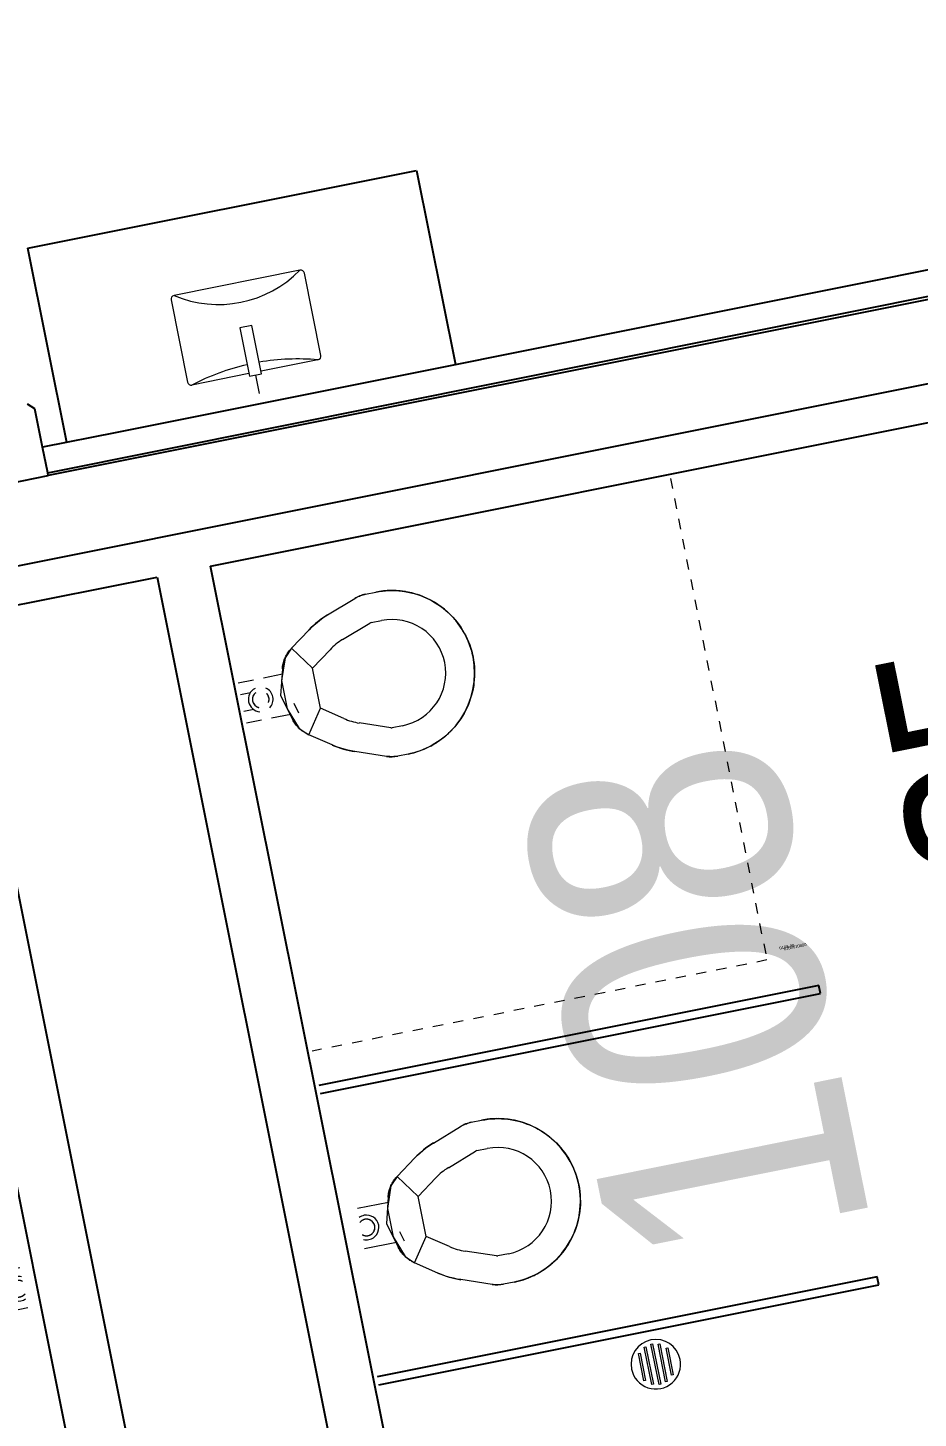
# Model space of a CAD drawing. Header units: inches. Extents: x 69200890 to 69205124, y 27678531 to 27681974.
# Drawn here: x 69201857.8 to 69201965.6, y 27679886.6 to 27680055 of the extents above; entities that cross this region are included whole.
import ezdxf
from ezdxf.enums import TextEntityAlignment as Align

# ---------------------------------------------------------------- set-up
doc = ezdxf.new("R2010")
doc.units = ezdxf.units.IN
doc.header["$LTSCALE"] = 10
doc.header["$MEASUREMENT"] = 0
doc.linetypes.add('Dash 1_8_', pattern=[0.25, 0.125, -0.125])
for name, color, linetype in [('A-FLOR', 3, 'CONTINUOUS'), ('A-IDEN-RNUM', 7, 'CONTINUOUS'), ('A-IDEN-SNUM', 4, 'CONTINUOUS'), ('A-IDEN-VNUM', 4, 'CONTINUOUS'), ('A-WALL', 5, 'CONTINUOUS'), ('AREA-TEXT', 3, 'CONTINUOUS')]:
    doc.layers.add(name, color=color, linetype=linetype)
doc.layers.add('P-SANR-FIXT', color=6, linetype='CONTINUOUS', lineweight=9)
doc.styles.add('CP_AREA', font='arial.ttf', dxfattribs={"height": 15})
doc.styles.add('CP_ROOMSNUMBER', font='arial.ttf', dxfattribs={"height": 1})
doc.styles.add('CP_ROOMVNUMBER', font='arial.ttf', dxfattribs={"width": 0.85, "height": 0.075})

# ---------------------------------------------------------------- blocks, each defined once
blk = doc.blocks.new('pf_Toilet - Commercial _wall_ - WC-1 18_ seat height-12837904-LEVEL 1 FLOOR PLAN - OVERALL')
at = {"layer": 'P-SANR-FIXT', "linetype": 'Dash 1_8_'}
for p, q in [((-27.06, -60), (-27.06, -3.81)), ((32.44, -60), (-27.06, -60))]:
    blk.add_line(p, q, dxfattribs=at)
at = {"layer": 'P-SANR-FIXT'}
for p, q in [((13.44, -5.69), (13.44, -3.81)), ((14.94, -3.81), (14.94, -5.04)), ((16.94, -5.04), (16.94, -3.81)), ((18.44, -3.81), (18.44, -5.69)), ((13.44, -9.29), (13.44, -6.93)), ((18.44, -6.93), (18.44, -9.29)), ((11.58, -9.97), (10.6, -10.95)), ((14.18, -9.02), (11.58, -9.97)), ((15.94, -8.55), (12.84, -9.38)), ((14.69, -9.92), (13.45, -10.25)), ((17.7, -9.02), (14.18, -9.02)), ((19.04, -9.38), (15.94, -8.55)), ((20.3, -9.97), (17.7, -9.02)), ((21.28, -10.95), (20.3, -9.97)), ((8.82, -13.49), (10.6, -10.95)), ((10.6, -10.95), (13.47, -12.96)), ((10.6, -10.95), (13.47, -12.96)), ((18.42, -12.96), (21.28, -10.95)), ((18.42, -12.96), (21.28, -10.95)), ((21.28, -10.95), (23.06, -13.49)), ((11.69, -15.5), (13.47, -12.96)), ((13.47, -12.96), (18.42, -12.96)), ((18.42, -12.96), (20.19, -15.5)), ((6.18, -19.65), (7.5, -16.04)), ((24.38, -16.04), (25.7, -19.65)), ((9.47, -20.85), (10.79, -17.23)), ((21.1, -17.23), (22.41, -20.85)), ((5.94, -22.31), (5.94, -21.02)), ((9.44, -22.31), (9.44, -21.02)), ((22.44, -21.02), (22.44, -22.31)), ((25.94, -21.02), (25.94, -22.31))]:
    blk.add_line(p, q, dxfattribs=at)
at = {"layer": 'P-SANR-FIXT', "flags": 128}
for points in [[(15.94, -5.08), (15.9, -5.08), (15.86, -5.08), (15.82, -5.09), (15.78, -5.09), (15.74, -5.1), (15.7, -5.11), (15.66, -5.12), (15.62, -5.13), (15.59, -5.15), (15.55, -5.16), (15.51, -5.18), (15.48, -5.19), (15.44, -5.21), (15.41, -5.23), (15.37, -5.26), (15.34, -5.28), (15.31, -5.31), (15.28, -5.33), (15.25, -5.36), (15.22, -5.39), (15.19, -5.42), (15.16, -5.45), (15.14, -5.48), (15.11, -5.51), (15.09, -5.54), (15.07, -5.58), (15.05, -5.61), (15.03, -5.65), (15.02, -5.69)], [(16.86, -5.67), (16.84, -5.63), (16.82, -5.6), (16.8, -5.56), (16.78, -5.53), (16.76, -5.5), (16.73, -5.46), (16.71, -5.43), (16.68, -5.4), (16.65, -5.37), (16.62, -5.35), (16.59, -5.32), (16.56, -5.29), (16.53, -5.27), (16.5, -5.25), (16.46, -5.23), (16.43, -5.21), (16.39, -5.19), (16.35, -5.17), (16.32, -5.15), (16.28, -5.14), (16.24, -5.13), (16.2, -5.12), (16.16, -5.11), (16.12, -5.1), (16.08, -5.09), (16.04, -5.09), (16, -5.08), (15.96, -5.08), (15.94, -5.08)], [(15.39, -6.93), (15.42, -6.95), (15.46, -6.97), (15.49, -6.99), (15.53, -7.01), (15.57, -7.03), (15.6, -7.04), (15.64, -7.05), (15.68, -7.06), (15.72, -7.07), (15.76, -7.08), (15.8, -7.09), (15.84, -7.09), (15.88, -7.1), (15.92, -7.1), (15.94, -7.1)], [(15.94, -7.1), (15.98, -7.1), (16.02, -7.09), (16.06, -7.09), (16.1, -7.09), (16.14, -7.08), (16.18, -7.07), (16.22, -7.06), (16.26, -7.05), (16.3, -7.03), (16.33, -7.02), (16.37, -7), (16.41, -6.98), (16.44, -6.96), (16.48, -6.94)], [(10.6, -10.95), (10.69, -10.82), (10.79, -10.7), (10.9, -10.58), (11.01, -10.46), (11.12, -10.35), (11.24, -10.24), (11.36, -10.14), (11.49, -10.04), (11.62, -9.94), (11.75, -9.86), (11.89, -9.77), (12.03, -9.7), (12.17, -9.63), (12.32, -9.56), (12.47, -9.5), (12.62, -9.45), (12.77, -9.4), (12.84, -9.38)], [(19.04, -9.38), (19.19, -9.43), (19.35, -9.48), (19.5, -9.53), (19.64, -9.6), (19.79, -9.67), (19.93, -9.74), (20.07, -9.82), (20.2, -9.9), (20.34, -9.99), (20.46, -10.09), (20.59, -10.19), (20.71, -10.3), (20.82, -10.41), (20.94, -10.52), (21.04, -10.64), (21.14, -10.77), (21.24, -10.89), (21.28, -10.95)], [(7.5, -16.04), (7.66, -15.62), (7.83, -15.22), (8.02, -14.82), (8.23, -14.44), (8.45, -14.06), (8.69, -13.69), (8.82, -13.49)], [(23.06, -13.49), (23.3, -13.85), (23.53, -14.23), (23.75, -14.61), (23.95, -15), (24.13, -15.4), (24.3, -15.81), (24.38, -16.04)], [(5.94, -21.02), (5.94, -20.86), (5.95, -20.7), (5.97, -20.54), (5.99, -20.38), (6.02, -20.22), (6.06, -20.07), (6.1, -19.91), (6.14, -19.76), (6.18, -19.65)], [(25.7, -19.65), (25.75, -19.8), (25.8, -19.95), (25.84, -20.11), (25.87, -20.27), (25.9, -20.42), (25.92, -20.58), (25.93, -20.74), (25.94, -20.9), (25.94, -21.02)], [(6.54, -25.73), (6.41, -25.35), (6.3, -24.97), (6.2, -24.58), (6.12, -24.19), (6.05, -23.8), (6, -23.4), (5.96, -23), (5.95, -22.6), (5.94, -22.31)], [(25.94, -22.31), (25.93, -22.71), (25.91, -23.11), (25.87, -23.51), (25.81, -23.91), (25.74, -24.3), (25.65, -24.69), (25.55, -25.08), (25.43, -25.46), (25.34, -25.73)], [(8.87, -29.38), (8.59, -29.1), (8.33, -28.8), (8.07, -28.49), (7.83, -28.17), (7.61, -27.84), (7.39, -27.5), (7.19, -27.15), (7, -26.8), (6.83, -26.44), (6.67, -26.07), (6.54, -25.73)], [(25.34, -25.73), (25.19, -26.11), (25.03, -26.47), (24.86, -26.83), (24.67, -27.19), (24.47, -27.53), (24.26, -27.87), (24.03, -28.2), (23.79, -28.52), (23.53, -28.82), (23.26, -29.12), (23.01, -29.38)], [(12.52, -31.71), (12.15, -31.57), (11.78, -31.41), (11.42, -31.23), (11.07, -31.04), (10.72, -30.84), (10.39, -30.63), (10.06, -30.4), (9.74, -30.16), (9.43, -29.9), (9.13, -29.64), (8.87, -29.38)], [(23.01, -29.38), (22.72, -29.66), (22.42, -29.93), (22.11, -30.18), (21.8, -30.42), (21.47, -30.65), (21.13, -30.86), (20.78, -31.06), (20.43, -31.25), (20.07, -31.42), (19.7, -31.58), (19.36, -31.71)], [(15.94, -32.31), (15.54, -32.3), (15.14, -32.28), (14.74, -32.24), (14.35, -32.18), (13.95, -32.11), (13.56, -32.03), (13.18, -31.92), (12.8, -31.8), (12.52, -31.71)], [(19.36, -31.71), (18.98, -31.84), (18.6, -31.95), (18.21, -32.05), (17.82, -32.13), (17.43, -32.2), (17.03, -32.25), (16.63, -32.29), (16.23, -32.31), (15.94, -32.31)]]:
    blk.add_lwpolyline(points, dxfattribs=at)
at = {"layer": 'P-SANR-FIXT'}
for centre, radius, start, end in [((15.94, -6.09), 1.5, 16.0792, 163.9208), ((15.94, -6.09), 1.01, 90, 155.5525), ((15.94, -6.09), 1.01, 24.4475, 90), ((15.94, -6.09), 1.5, 214.8233, 325.0564), ((15.94, -6.09), 1.01, 239.9945, 270), ((15.94, -6.09), 1.01, 270, 300.0055), ((13.88, -13.25), 4, 105, 125), ((18.01, -13.25), 4, 55, 75), ((17.83, -19.8), 11, 145, 160), ((14.05, -19.8), 11, 20, 35), ((17.83, -19.8), 7.5, 145, 160), ((14.05, -19.8), 7.5, 20, 35), ((9.94, -21.02), 4, 160, 180), ((21.94, -21.02), 4, 0, 20), ((9.94, -21.02), 0.5, 160, 180), ((21.94, -21.02), 0.5, 0, 20), ((15.94, -22.31), 10, 180, 270), ((15.94, -22.31), 10, 180, 190.6696), ((15.94, -22.31), 6.5, 180, 270), ((15.94, -22.31), 10, 270, 0), ((15.94, -22.31), 6.5, 270, 0), ((15.94, -22.31), 10, 349.3304, 0), ((15.94, -22.31), 10, 194.1644, 200), ((15.94, -22.31), 10, 340, 345.8356), ((15.94, -22.31), 10, 200, 201.173), ((15.94, -22.31), 10, 338.827, 340), ((15.94, -22.31), 10, 209.1638, 212.5), ((15.94, -22.31), 10, 327.5, 330.8362), ((15.94, -22.31), 10, 237.5, 240.8362), ((15.94, -22.31), 10, 248.827, 250), ((15.94, -22.31), 10, 250, 255.8356), ((15.94, -22.31), 10, 284.1644, 290), ((15.94, -22.31), 10, 290, 291.173), ((15.94, -22.31), 10, 299.1638, 302.5), ((15.94, -22.31), 10, 259.3304, 270), ((15.94, -22.31), 10, 270, 280.6696)]:
    blk.add_arc(centre, radius, start, end, dxfattribs=at)
blk = doc.blocks.new('pf_Floor Drain - Floor Drain-8424085-LEVEL 1 FLOOR PLAN - OVERALL')
at = {"layer": 'P-SANR-FIXT'}
for p, q in [((-0.96, -2.31), (-0.96, 2.31)), ((-0.96, 2.31), (-0.75, 2.31)), ((-0.75, 2.31), (-0.75, -2.31)), ((-0.1, -2.5), (-0.1, 2.5)), ((-0.1, 2.5), (0.1, 2.5)), ((0.1, 2.5), (0.1, -2.5)), ((0.75, -2.31), (0.75, 2.31)), ((0.75, 2.31), (0.96, 2.31)), ((0.96, 2.31), (0.96, -2.31)), ((-1.81, -1.68), (-1.81, 1.68)), ((-1.81, 1.68), (-1.6, 1.68)), ((-1.6, 1.68), (-1.6, -1.68)), ((1.6, -1.68), (1.6, 1.68)), ((1.6, 1.68), (1.81, 1.68)), ((1.81, 1.68), (1.81, -1.68)), ((-1.6, -1.68), (-1.81, -1.68)), ((1.81, -1.68), (1.6, -1.68)), ((-0.75, -2.31), (-0.96, -2.31)), ((0.1, -2.5), (-0.1, -2.5)), ((0.96, -2.31), (0.75, -2.31))]:
    blk.add_line(p, q, dxfattribs=at)
for start, end in [(360, 180), (180, 360)]:
    blk.add_arc((0, 0), 3, start, end, dxfattribs=at)
blk = doc.blocks.new('pf_Toilet - Commercial _wall_ - WC-2 18_ Seat Height-12837905-LEVEL 1 FLOOR PLAN - OVERALL')
at = {"layer": 'P-SANR-FIXT'}
for p, q in [((13.44, -9.29), (13.44, -5.43)), ((18.44, -5.44), (18.44, -9.29)), ((11.58, -9.97), (10.6, -10.95)), ((14.18, -9.02), (11.58, -9.97)), ((15.94, -8.55), (12.84, -9.38)), ((14.69, -9.92), (13.45, -10.25)), ((17.7, -9.02), (14.18, -9.02)), ((19.04, -9.38), (15.94, -8.55)), ((20.3, -9.97), (17.7, -9.02)), ((21.28, -10.95), (20.3, -9.97)), ((8.82, -13.49), (10.6, -10.95)), ((10.6, -10.95), (13.47, -12.96)), ((10.6, -10.95), (13.47, -12.96)), ((18.42, -12.96), (21.28, -10.95)), ((18.42, -12.96), (21.28, -10.95)), ((21.28, -10.95), (23.06, -13.49)), ((11.69, -15.5), (13.47, -12.96)), ((13.47, -12.96), (18.42, -12.96)), ((18.42, -12.96), (20.19, -15.5)), ((6.18, -19.65), (7.5, -16.04)), ((24.38, -16.04), (25.7, -19.65)), ((9.47, -20.85), (10.79, -17.23)), ((21.1, -17.23), (22.41, -20.85)), ((5.94, -22.31), (5.94, -21.02)), ((9.44, -22.31), (9.44, -21.02)), ((22.44, -21.02), (22.44, -22.31)), ((25.94, -21.02), (25.94, -22.31))]:
    blk.add_line(p, q, dxfattribs=at)
at = {"layer": 'P-SANR-FIXT', "flags": 128}
for points in [[(15.16, -5.45), (15.14, -5.48), (15.11, -5.51), (15.09, -5.54), (15.07, -5.58), (15.05, -5.61), (15.03, -5.65), (15.02, -5.69), (15, -5.72), (14.99, -5.76), (14.97, -5.8), (14.96, -5.84), (14.95, -5.88), (14.95, -5.92), (14.94, -5.96), (14.94, -6), (14.93, -6.04), (14.93, -6.08), (14.93, -6.12), (14.93, -6.16), (14.94, -6.2), (14.94, -6.24), (14.95, -6.28), (14.96, -6.32), (14.97, -6.36), (14.98, -6.4), (14.99, -6.43), (15.01, -6.47), (15.02, -6.51), (15.04, -6.55), (15.06, -6.58), (15.08, -6.62), (15.1, -6.65), (15.13, -6.68), (15.15, -6.72), (15.18, -6.75), (15.2, -6.78), (15.23, -6.81), (15.26, -6.83), (15.29, -6.86), (15.32, -6.89), (15.35, -6.91), (15.39, -6.93), (15.42, -6.95), (15.46, -6.97), (15.49, -6.99), (15.53, -7.01), (15.57, -7.03), (15.6, -7.04), (15.64, -7.05), (15.68, -7.06), (15.72, -7.07), (15.76, -7.08), (15.8, -7.09), (15.84, -7.09), (15.88, -7.1), (15.92, -7.1), (15.94, -7.1)], [(15.94, -7.1), (15.98, -7.1), (16.02, -7.09), (16.06, -7.09), (16.1, -7.09), (16.14, -7.08), (16.18, -7.07), (16.22, -7.06), (16.26, -7.05), (16.3, -7.03), (16.33, -7.02), (16.37, -7), (16.41, -6.98), (16.44, -6.96), (16.48, -6.94), (16.51, -6.92), (16.54, -6.9), (16.58, -6.87), (16.61, -6.85), (16.64, -6.82), (16.66, -6.79), (16.69, -6.76), (16.72, -6.73), (16.74, -6.7), (16.77, -6.67), (16.79, -6.63), (16.81, -6.6), (16.83, -6.56), (16.85, -6.53), (16.87, -6.49), (16.88, -6.45), (16.89, -6.42), (16.91, -6.38), (16.92, -6.34), (16.93, -6.3), (16.93, -6.26), (16.94, -6.22), (16.95, -6.18), (16.95, -6.14), (16.95, -6.1), (16.95, -6.06), (16.95, -6.02), (16.94, -5.98), (16.94, -5.94), (16.93, -5.9), (16.92, -5.86), (16.91, -5.82), (16.9, -5.78), (16.89, -5.74), (16.87, -5.71), (16.86, -5.67), (16.84, -5.63), (16.82, -5.6), (16.8, -5.56), (16.78, -5.53), (16.76, -5.5), (16.73, -5.46)], [(10.6, -10.95), (10.69, -10.82), (10.79, -10.7), (10.9, -10.58), (11.01, -10.46), (11.12, -10.35), (11.24, -10.24), (11.36, -10.14), (11.49, -10.04), (11.62, -9.94), (11.75, -9.86), (11.89, -9.77), (12.03, -9.7), (12.17, -9.63), (12.32, -9.56), (12.47, -9.5), (12.62, -9.45), (12.77, -9.4), (12.84, -9.38)], [(19.04, -9.38), (19.19, -9.43), (19.35, -9.48), (19.5, -9.53), (19.64, -9.6), (19.79, -9.67), (19.93, -9.74), (20.07, -9.82), (20.2, -9.9), (20.34, -9.99), (20.46, -10.09), (20.59, -10.19), (20.71, -10.3), (20.82, -10.41), (20.94, -10.52), (21.04, -10.64), (21.14, -10.77), (21.24, -10.89), (21.28, -10.95)], [(7.5, -16.04), (7.66, -15.62), (7.83, -15.22), (8.02, -14.82), (8.23, -14.44), (8.45, -14.06), (8.69, -13.69), (8.82, -13.49)], [(23.06, -13.49), (23.3, -13.85), (23.53, -14.23), (23.75, -14.61), (23.95, -15), (24.13, -15.4), (24.3, -15.81), (24.38, -16.04)], [(5.94, -21.02), (5.94, -20.86), (5.95, -20.7), (5.97, -20.54), (5.99, -20.38), (6.02, -20.22), (6.06, -20.07), (6.1, -19.91), (6.14, -19.76), (6.18, -19.65)], [(25.7, -19.65), (25.75, -19.8), (25.8, -19.95), (25.84, -20.11), (25.87, -20.27), (25.9, -20.42), (25.92, -20.58), (25.93, -20.74), (25.94, -20.9), (25.94, -21.02)], [(6.54, -25.73), (6.41, -25.35), (6.3, -24.97), (6.2, -24.58), (6.12, -24.19), (6.05, -23.8), (6, -23.4), (5.96, -23), (5.95, -22.6), (5.94, -22.31)], [(25.94, -22.31), (25.93, -22.71), (25.91, -23.11), (25.87, -23.51), (25.81, -23.91), (25.74, -24.3), (25.65, -24.69), (25.55, -25.08), (25.43, -25.46), (25.34, -25.73)], [(8.87, -29.38), (8.59, -29.1), (8.33, -28.8), (8.07, -28.49), (7.83, -28.17), (7.61, -27.84), (7.39, -27.5), (7.19, -27.15), (7, -26.8), (6.83, -26.44), (6.67, -26.07), (6.54, -25.73)], [(25.34, -25.73), (25.19, -26.11), (25.03, -26.47), (24.86, -26.83), (24.67, -27.19), (24.47, -27.53), (24.26, -27.87), (24.03, -28.2), (23.79, -28.52), (23.53, -28.82), (23.26, -29.12), (23.01, -29.38)], [(12.52, -31.71), (12.15, -31.57), (11.78, -31.41), (11.42, -31.23), (11.07, -31.04), (10.72, -30.84), (10.39, -30.63), (10.06, -30.4), (9.74, -30.16), (9.43, -29.9), (9.13, -29.64), (8.87, -29.38)], [(23.01, -29.38), (22.72, -29.66), (22.42, -29.93), (22.11, -30.18), (21.8, -30.42), (21.47, -30.65), (21.13, -30.86), (20.78, -31.06), (20.43, -31.25), (20.07, -31.42), (19.7, -31.58), (19.36, -31.71)], [(15.94, -32.31), (15.54, -32.3), (15.14, -32.28), (14.74, -32.24), (14.35, -32.18), (13.95, -32.11), (13.56, -32.03), (13.18, -31.92), (12.8, -31.8), (12.52, -31.71)], [(19.36, -31.71), (18.98, -31.84), (18.6, -31.95), (18.21, -32.05), (17.82, -32.13), (17.43, -32.2), (17.03, -32.25), (16.63, -32.29), (16.23, -32.31), (15.94, -32.31)]]:
    blk.add_lwpolyline(points, dxfattribs=at)
at = {"layer": 'P-SANR-FIXT'}
for centre, radius, start, end in [((15.94, -6.09), 1.5, 154.6977, 180), ((15.94, -6.09), 1.5, 180, 0), ((15.94, -6.09), 1.01, 139.0919, 270), ((15.94, -6.09), 1.01, 330.8251, 40.9081), ((15.94, -6.09), 1.5, 0, 25.3023), ((15.94, -6.09), 1.01, 270, 315.4779), ((13.88, -13.25), 4, 105, 125), ((18.01, -13.25), 4, 55, 75), ((17.83, -19.8), 11, 145, 160), ((14.05, -19.8), 11, 20, 35), ((17.83, -19.8), 7.5, 145, 160), ((14.05, -19.8), 7.5, 20, 35), ((9.94, -21.02), 4, 160, 180), ((21.94, -21.02), 4, 0, 20), ((9.94, -21.02), 0.5, 160, 180), ((21.94, -21.02), 0.5, 0, 20), ((15.94, -22.31), 10, 180, 270), ((15.94, -22.31), 10, 180, 190.6696), ((15.94, -22.31), 6.5, 180, 270), ((15.94, -22.31), 10, 270, 0), ((15.94, -22.31), 6.5, 270, 0), ((15.94, -22.31), 10, 349.3304, 0), ((15.94, -22.31), 10, 194.1644, 200), ((15.94, -22.31), 10, 340, 345.8356), ((15.94, -22.31), 10, 200, 201.173), ((15.94, -22.31), 10, 338.827, 340), ((15.94, -22.31), 10, 209.1638, 212.5), ((15.94, -22.31), 10, 327.5, 330.8362), ((15.94, -22.31), 10, 237.5, 240.8362), ((15.94, -22.31), 10, 248.827, 250), ((15.94, -22.31), 10, 250, 255.8356), ((15.94, -22.31), 10, 284.1644, 290), ((15.94, -22.31), 10, 290, 291.173), ((15.94, -22.31), 10, 299.1638, 302.5), ((15.94, -22.31), 10, 259.3304, 270), ((15.94, -22.31), 10, 270, 280.6696)]:
    blk.add_arc(centre, radius, start, end, dxfattribs=at)
blk = doc.blocks.new('pf-Toilet - Commercial _wall_ - WC-2 18_ Seat Height-8868244-LEVEL 1 FLOOR PLAN - OVERALL')
at = {"layer": 'P-SANR-FIXT'}
for p, q in [((5.94, 21.02), (5.94, 22.31)), ((9.44, 21.02), (9.44, 22.31)), ((22.44, 22.31), (22.44, 21.02)), ((25.94, 22.31), (25.94, 21.02)), ((10.79, 17.23), (9.47, 20.85)), ((22.41, 20.85), (21.1, 17.23)), ((7.5, 16.04), (6.18, 19.65)), ((25.7, 19.65), (24.38, 16.04)), ((13.47, 12.96), (11.69, 15.5)), ((20.19, 15.5), (18.42, 12.96)), ((10.6, 10.95), (8.82, 13.49)), ((23.06, 13.49), (21.28, 10.95)), ((13.47, 12.96), (10.6, 10.95)), ((13.47, 12.96), (10.6, 10.95)), ((18.42, 12.96), (13.47, 12.96)), ((21.28, 10.95), (18.42, 12.96)), ((21.28, 10.95), (18.42, 12.96)), ((10.6, 10.95), (11.58, 9.97)), ((17.19, 9.92), (18.43, 10.25)), ((20.3, 9.97), (21.28, 10.95)), ((11.58, 9.97), (14.18, 9.02)), ((12.84, 9.38), (15.94, 8.55)), ((13.44, 5.46), (13.44, 9.29)), ((14.18, 9.02), (17.7, 9.02)), ((15.94, 8.55), (19.04, 9.38)), ((17.7, 9.02), (20.3, 9.97)), ((18.44, 9.29), (18.44, 5.35))]:
    blk.add_line(p, q, dxfattribs=at)
at = {"layer": 'P-SANR-FIXT', "flags": 128}
for points in [[(12.52, 31.71), (12.9, 31.84), (13.28, 31.95), (13.67, 32.05), (14.06, 32.13), (14.46, 32.2), (14.85, 32.25), (15.25, 32.29), (15.65, 32.31), (15.94, 32.31)], [(15.94, 32.31), (16.34, 32.3), (16.74, 32.28), (17.14, 32.24), (17.53, 32.18), (17.93, 32.11), (18.32, 32.03), (18.7, 31.92), (19.09, 31.8), (19.36, 31.71)], [(8.87, 29.38), (9.16, 29.66), (9.46, 29.93), (9.77, 30.18), (10.09, 30.42), (10.42, 30.65), (10.75, 30.86), (11.1, 31.06), (11.45, 31.25), (11.81, 31.42), (12.18, 31.58), (12.52, 31.71)], [(19.36, 31.71), (19.73, 31.57), (20.1, 31.41), (20.46, 31.23), (20.81, 31.04), (21.16, 30.84), (21.5, 30.63), (21.82, 30.4), (22.14, 30.16), (22.45, 29.9), (22.75, 29.64), (23.01, 29.38)], [(6.54, 25.73), (6.69, 26.11), (6.85, 26.47), (7.02, 26.83), (7.21, 27.19), (7.41, 27.53), (7.63, 27.87), (7.86, 28.2), (8.1, 28.52), (8.35, 28.82), (8.62, 29.12), (8.87, 29.38)], [(23.01, 29.38), (23.29, 29.1), (23.55, 28.8), (23.81, 28.49), (24.05, 28.17), (24.28, 27.84), (24.49, 27.5), (24.69, 27.15), (24.88, 26.8), (25.05, 26.44), (25.21, 26.07), (25.34, 25.73)], [(5.94, 22.31), (5.95, 22.71), (5.97, 23.11), (6.01, 23.51), (6.07, 23.91), (6.14, 24.3), (6.23, 24.69), (6.33, 25.08), (6.45, 25.46), (6.54, 25.73)], [(25.34, 25.73), (25.47, 25.35), (25.58, 24.97), (25.68, 24.58), (25.76, 24.19), (25.83, 23.8), (25.88, 23.4), (25.92, 23), (25.94, 22.6), (25.94, 22.31)], [(6.18, 19.65), (6.13, 19.8), (6.08, 19.95), (6.05, 20.11), (6.01, 20.27), (5.99, 20.42), (5.96, 20.58), (5.95, 20.74), (5.94, 20.9), (5.94, 21.02)], [(25.94, 21.02), (25.94, 20.86), (25.93, 20.7), (25.91, 20.54), (25.89, 20.38), (25.86, 20.22), (25.83, 20.07), (25.79, 19.91), (25.74, 19.76), (25.7, 19.65)], [(8.82, 13.49), (8.58, 13.85), (8.35, 14.23), (8.13, 14.61), (7.93, 15), (7.75, 15.4), (7.58, 15.81), (7.5, 16.04)], [(24.38, 16.04), (24.23, 15.62), (24.05, 15.22), (23.86, 14.82), (23.65, 14.44), (23.43, 14.06), (23.19, 13.69), (23.06, 13.49)], [(12.84, 9.38), (12.69, 9.43), (12.54, 9.48), (12.39, 9.53), (12.24, 9.6), (12.09, 9.67), (11.95, 9.74), (11.81, 9.82), (11.68, 9.9), (11.55, 9.99), (11.42, 10.09), (11.29, 10.19), (11.17, 10.3), (11.06, 10.41), (10.95, 10.52), (10.84, 10.64), (10.74, 10.77), (10.64, 10.89), (10.6, 10.95)], [(21.28, 10.95), (21.19, 10.82), (21.09, 10.7), (20.98, 10.58), (20.88, 10.46), (20.76, 10.35), (20.64, 10.24), (20.52, 10.14), (20.39, 10.04), (20.26, 9.94), (20.13, 9.86), (19.99, 9.77), (19.85, 9.7), (19.71, 9.63), (19.56, 9.56), (19.41, 9.5), (19.26, 9.45), (19.11, 9.4), (19.04, 9.38)], [(15.94, 7.1), (15.9, 7.1), (15.86, 7.09), (15.82, 7.09), (15.78, 7.09), (15.74, 7.08), (15.7, 7.07), (15.66, 7.06), (15.62, 7.05), (15.59, 7.03), (15.55, 7.02), (15.51, 7), (15.48, 6.98), (15.44, 6.96), (15.41, 6.94), (15.37, 6.92), (15.34, 6.9), (15.31, 6.87), (15.28, 6.85), (15.25, 6.82), (15.22, 6.79), (15.19, 6.76), (15.16, 6.73), (15.14, 6.7), (15.11, 6.67), (15.09, 6.63), (15.07, 6.6), (15.05, 6.56), (15.03, 6.53), (15.02, 6.49), (15, 6.45), (14.99, 6.42), (14.97, 6.38), (14.96, 6.34), (14.95, 6.3), (14.95, 6.26), (14.94, 6.22), (14.94, 6.18), (14.93, 6.14), (14.93, 6.1), (14.93, 6.06), (14.93, 6.02), (14.94, 5.98), (14.94, 5.94), (14.95, 5.9), (14.96, 5.86), (14.97, 5.82), (14.98, 5.78), (14.99, 5.74), (15.01, 5.71), (15.02, 5.67), (15.04, 5.63), (15.06, 5.6), (15.08, 5.56), (15.1, 5.53), (15.13, 5.5), (15.15, 5.46)], [(16.72, 5.45), (16.74, 5.48), (16.77, 5.51), (16.79, 5.54), (16.81, 5.58), (16.83, 5.61), (16.85, 5.65), (16.87, 5.69), (16.88, 5.72), (16.89, 5.76), (16.91, 5.8), (16.92, 5.84), (16.93, 5.88), (16.93, 5.92), (16.94, 5.96), (16.95, 6), (16.95, 6.04), (16.95, 6.08), (16.95, 6.12), (16.95, 6.16), (16.94, 6.2), (16.94, 6.24), (16.93, 6.28), (16.92, 6.32), (16.91, 6.36), (16.9, 6.4), (16.89, 6.43), (16.87, 6.47), (16.86, 6.51), (16.84, 6.55), (16.82, 6.58), (16.8, 6.62), (16.78, 6.65), (16.76, 6.68), (16.73, 6.72), (16.71, 6.75), (16.68, 6.78), (16.65, 6.81), (16.62, 6.83), (16.59, 6.86), (16.56, 6.89), (16.53, 6.91), (16.5, 6.93), (16.46, 6.95), (16.43, 6.97), (16.39, 6.99), (16.35, 7.01), (16.32, 7.03), (16.28, 7.04), (16.24, 7.05), (16.2, 7.06), (16.16, 7.07), (16.12, 7.08), (16.08, 7.09), (16.04, 7.09), (16, 7.1), (15.96, 7.1), (15.94, 7.1)]]:
    blk.add_lwpolyline(points, dxfattribs=at)
at = {"layer": 'P-SANR-FIXT'}
for centre, radius, start, end in [((15.94, 22.31), 10, 90, 180), ((15.94, 22.31), 10, 104.1644, 110), ((15.94, 22.31), 10, 90, 100.6696), ((15.94, 22.31), 10, 360, 90), ((15.94, 22.31), 10, 79.3304, 90), ((15.94, 22.31), 10, 70, 75.8356), ((15.94, 22.31), 10, 119.1638, 122.5), ((15.94, 22.31), 10, 110, 111.173), ((15.94, 22.31), 10, 68.827, 70), ((15.94, 22.31), 10, 57.5, 60.8362), ((15.94, 22.31), 6.5, 90, 180), ((15.94, 22.31), 6.5, 360, 90), ((15.94, 22.31), 10, 147.5, 150.8362), ((15.94, 22.31), 10, 29.1638, 32.5), ((15.94, 22.31), 10, 160, 165.8356), ((15.94, 22.31), 10, 158.827, 160), ((15.94, 22.31), 10, 20, 21.173), ((15.94, 22.31), 10, 14.1644, 20), ((15.94, 22.31), 10, 169.3304, 180), ((15.94, 22.31), 10, 360, 10.6696), ((9.94, 21.02), 4, 180, 200), ((9.94, 21.02), 0.5, 180, 200), ((21.94, 21.02), 0.5, 340, 0), ((21.94, 21.02), 4, 340, 0), ((17.83, 19.8), 7.5, 200, 215), ((14.05, 19.8), 7.5, 325, 340), ((17.83, 19.8), 11, 200, 215), ((14.05, 19.8), 11, 325, 340), ((13.88, 13.25), 4, 235, 255), ((18.01, 13.25), 4, 285, 305), ((15.94, 6.09), 1.5, 360, 180), ((15.94, 6.09), 1.01, 90, 220.9081), ((15.94, 6.09), 1.01, 44.5221, 90), ((15.94, 6.09), 1.5, 180, 205.3023), ((15.94, 6.09), 1.01, 318.3591, 29.1749), ((15.94, 6.09), 1.5, 333.7387, 360)]:
    blk.add_arc(centre, radius, start, end, dxfattribs=at)
blk = doc.blocks.new('pf__L-1_ AS_0614_000 - 0614_000-V48-LEVEL 1 FLOOR PLAN - OVERALL')
at = {"layer": 'P-SANR-FIXT'}
for p, q in [((0, -4.27), (0, -2)), ((-8.24, -5.04), (-8.24, -15.2)), ((-7.78, -4.59), (-0.76, -4.59)), ((0.74, -4.59), (7.78, -4.59)), ((8.24, -15.2), (8.24, -5.04)), ((-7.78, -15.66), (7.78, -15.66))]:
    blk.add_line(p, q, dxfattribs=at)
for centre, radius, start, end in [((-7.78, -5.04), 0.457, 90, 180), ((0, 21.95), 27.66, 253.6642, 268.4226), ((0, 21.95), 27.66, 271.535, 286.3358), ((7.78, -5.04), 0.457, 360, 90), ((0, -27.09), 13.83, 55.7711, 124.2289), ((-7.78, -15.2), 0.457, 180, 270), ((7.78, -15.2), 0.457, 270, 0)]:
    blk.add_arc(centre, radius, start, end, dxfattribs=at)
blk = doc.blocks.new('pf-Faucet-Automatic - pf-Faucet-Automatic-8825413-LEVEL 1 FLOOR PLAN - OVERALL')
at = {"layer": 'P-SANR-FIXT'}
for p, q in [((0.74, 15.25), (-0.76, 15.25)), ((-0.76, 15.25), (-0.76, 9.25)), ((0.74, 9.25), (0.74, 15.25)), ((-0.76, 9.25), (0.74, 9.25))]:
    blk.add_line(p, q, dxfattribs=at)

msp = doc.modelspace()

# ---------------------------------------------------------------- linework, layer by layer
at = {"layer": 'A-FLOR', "lineweight": -3}
for p, q in [((69201857.8, 27680028.31), (69201904.86, 27680037.74)), ((69201904.86, 27680037.74), (69201909.58, 27680014.21)), ((69201862.51, 27680004.78), (69201857.8, 27680028.31))]:
    msp.add_line(p, q, dxfattribs=at)
at = {"layer": 'A-FLOR', "lineweight": 25}
for p, q in [((69201953.58, 27679939.01), (69201893.04, 27679926.88)), ((69201953.78, 27679938.03), (69201953.58, 27679939.01)), ((69201893.23, 27679925.9), (69201953.78, 27679938.03)), ((69201960.65, 27679903.71), (69201900.11, 27679891.58)), ((69201900.3, 27679890.6), (69201960.85, 27679902.73))]:
    msp.add_line(p, q, dxfattribs=at)
at = {"layer": 'A-WALL'}
for p, q in [((69202113.28, 27680055.01), (69201906.29, 27680013.55)), ((69201860.19, 27680001.12), (69202113.9, 27680051.95)), ((69202113.97, 27680051.58), (69201860.26, 27680000.76)), ((69201694.56, 27679957.36), (69202019.84, 27680022.53)), ((69201879.92, 27679989.78), (69202015.48, 27680016.94)), ((69201906.29, 27680013.55), (69201868.58, 27680005.99)), ((69201858.64, 27680008.85), (69201857.76, 27680009.43)), ((69201859.57, 27680004.19), (69201858.64, 27680008.85)), ((69201868.58, 27680005.99), (69201859.57, 27680004.19)), ((69201860.19, 27680001.12), (69201859.57, 27680004.19)), ((69201860.26, 27680000.76), (69201860.19, 27680001.12)), ((69201842.61, 27679997.22), (69201860.26, 27680000.76)), ((69201906.79, 27679855.69), (69201879.92, 27679989.78)), ((69201890.3, 27679745.81), (69201842.91, 27679982.36))]:
    msp.add_line(p, q, dxfattribs=at)
at = {"layer": 'A-WALL', "lineweight": 25}
for p, q in [((69201849.9, 27679983.76), (69201873.43, 27679988.48)), ((69201873.43, 27679988.48), (69201900.41, 27679853.78)), ((69201898.29, 27679742.19), (69201849.9, 27679983.76)), ((69201960.85, 27679902.73), (69201960.65, 27679903.71))]:
    msp.add_line(p, q, dxfattribs=at)

# ---------------------------------------------------------------- block references
at = {"layer": 'P-SANR-FIXT'}
for name, p, rotation in [('pf__L-1_ AS_0614_000 - 0614_000-V48-LEVEL 1 FLOOR PLAN - OVERALL', (69201886.19, 27680008.76), 191.3282830250139), ('pf-Faucet-Automatic - pf-Faucet-Automatic-8825413-LEVEL 1 FLOOR PLAN - OVERALL', (69201882.36, 27680027.89), 191.3282830250139), ('pf_Toilet - Commercial _wall_ - WC-1 18_ seat height-12837904-LEVEL 1 FLOOR PLAN - OVERALL', (69201883.15, 27679956.83), 101.328283025014), ('pf-Toilet - Commercial _wall_ - WC-2 18_ Seat Height-8868244-LEVEL 1 FLOOR PLAN - OVERALL', (69201889.7, 27679924.11), 281.328283025014), ('pf_Toilet - Commercial _wall_ - WC-2 18_ Seat Height-12837905-LEVEL 1 FLOOR PLAN - OVERALL', (69201859.48, 27679919.08), 281.328283025014), ('pf_Floor Drain - Floor Drain-8424085-LEVEL 1 FLOOR PLAN - OVERALL', (69201933.84, 27679893.11), 11.32828302501397)]:
    msp.add_blockref(name, p, dxfattribs=dict(at, rotation=rotation))

# ---------------------------------------------------------------- texts
at = {"layer": 'A-IDEN-RNUM', "style": 'CP_ROOMSNUMBER'}
msp.add_text('0108-00', height=0.36, rotation=11.369, dxfattribs=at).set_placement((69201949.71, 27679943.7), align=Align.MIDDLE_CENTER)
at = {"layer": 'A-IDEN-SNUM', "style": 'CP_ROOMSNUMBER'}
msp.add_text('0350010800', height=0.36, rotation=11.369, dxfattribs=at).set_placement((69201950.71, 27679943.7), align=Align.MIDDLE_CENTER)
at = {"layer": 'A-IDEN-VNUM', "style": 'CP_ROOMVNUMBER', "width": 0.85}
msp.add_text('108', height=31.5, rotation=101.37, dxfattribs=at).set_placement((69201938.48, 27679936.77), align=Align.MIDDLE_CENTER)
at = {"layer": 'AREA-TEXT', "style": 'CP_AREA', "width": 0.75}
msp.add_text('194 SF', height=21, rotation=101.37, dxfattribs=at).set_placement((69201977.51, 27679945.94), align=Align.MIDDLE_CENTER)

doc.saveas('drawing.dxf')
